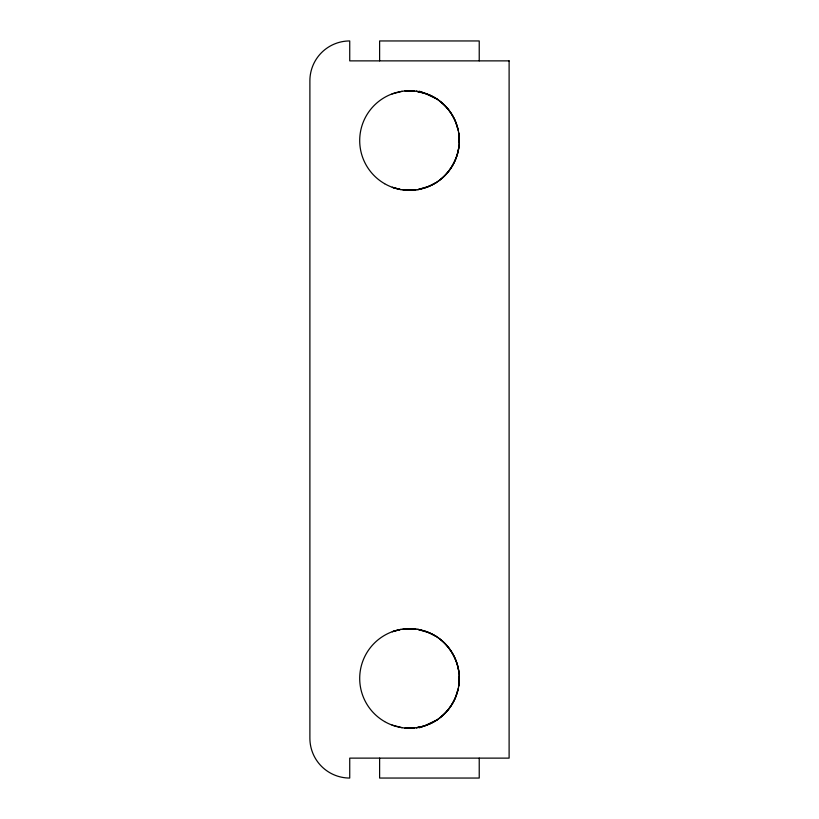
<?xml version="1.0" encoding="UTF-8"?>
<svg xmlns="http://www.w3.org/2000/svg" width="819" height="819" viewBox="0 0 819 819"><rect width="100%" height="100%" fill="white"/><g stroke="black" fill="none" stroke-linecap="round" stroke-linejoin="round"><path stroke-width="1.23" d="M459.224 143.458L458.855 133.866M459.193 142.956L459.183 138.094M459.183 680.906L459.193 676.044M458.855 685.134L459.224 675.542M459.09 144.635C457.964 158.262 450.941 171.058 440.356 179.658M459.07 145.362C457.34 162.346 446.488 178.112 431.019 185.422M458.527 686.957L459.06 683.363M455.948 696.13L458.343 688.155M458.005 689.752C455.159 700.614 449.129 710.851 439.987 717.546M455.61 697.266C450.45 709.274 440.776 719.328 428.675 724.405M437.233 719.809L424.324 725.941M436.394 182.463L427.231 187.101M430.098 185.903L418.161 189.547M392.066 93.909L402.149 91.298M419.123 727.835L427.682 724.754M392.291 631.705L399.733 629.606M392.557 631.603L400.972 629.371M426.023 187.49L417.68 189.691M423.72 726.166L416.482 727.692M423.351 726.269L416.308 727.722M415.387 189.957L404.535 190.11M403.04 629.064L415.847 629.043M415.847 189.957L403.04 189.936M404.535 628.89L415.387 629.043M405.61 728.091L414.127 728.03M409.5 728.245L414.015 728.04M405.61 90.909L414.127 90.97M404.668 90.755L414.342 90.755M404.668 728.245L414.342 728.245M416.308 91.278L423.351 92.731M416.482 91.308L427.682 94.246M418.161 629.453L430.098 633.097M400.972 189.629L392.557 187.397M402.149 727.702L392.066 725.091M417.68 629.309L426.023 631.51M399.733 189.394L392.291 187.295M424.324 93.059L437.233 99.191M419.123 91.165L423.72 92.834M427.231 631.899L436.394 636.537M428.675 94.594C440.776 99.672 450.45 109.726 455.61 121.734M431.019 633.578C446.488 640.888 457.34 656.654 459.07 673.638M439.987 101.454C449.129 108.149 455.159 118.386 458.005 129.248M440.356 639.342C450.941 647.942 457.964 660.738 459.09 674.365M455.948 122.87L458.343 130.845M458.527 132.043L459.06 135.637M479.228 60.872L479.228 40.95L379.617 40.95L379.617 60.872M479.228 758.128L479.228 778.05L379.617 778.05L379.617 758.128M509.111 60.872L349.733 60.872L349.733 40.95A39.844 39.844 0 0 0 309.889 80.794L309.889 738.206A39.844 39.844 0 0 0 349.733 778.05L349.733 758.128L509.111 758.128L509.111 60.872M384.602 183.691A49.805 49.805 0 0 0 459.305 140.561A49.805 49.805 0 0 0 384.602 97.43A49.805 49.805 0 0 0 384.602 183.691M384.602 721.57A49.805 49.805 0 0 0 459.305 678.439A49.805 49.805 0 0 0 384.602 635.309A49.805 49.805 0 0 0 384.602 721.57"/></g></svg>
